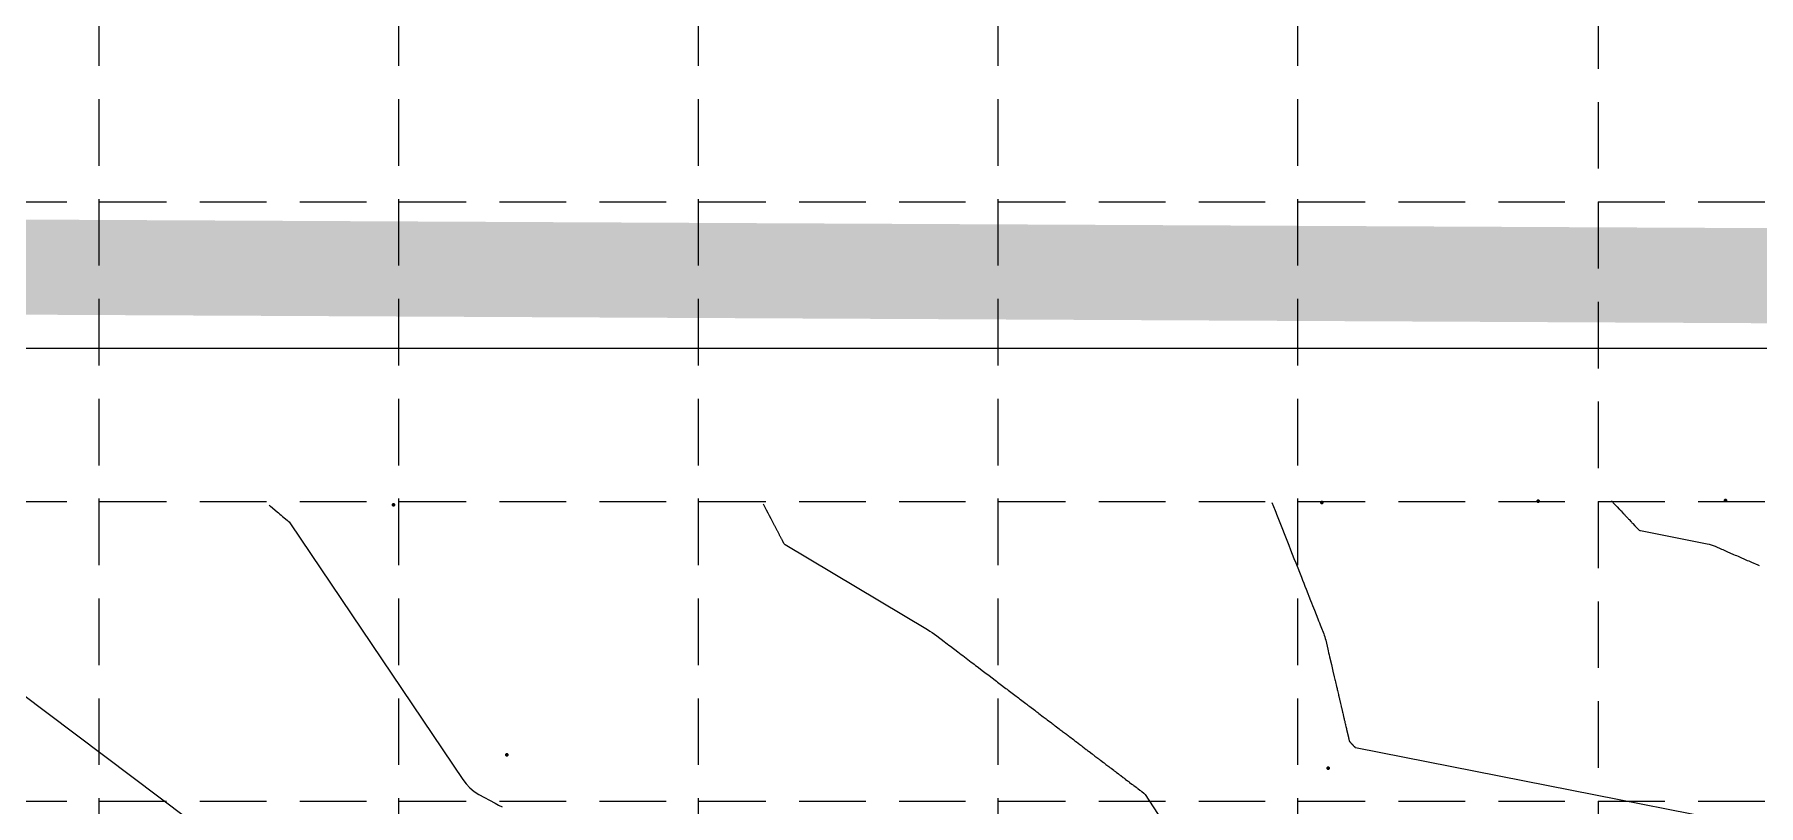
# Model space of a CAD drawing. Header units: feet. Extents: x 2331696 to 2332706, y 6924295 to 6924927.
# Drawn here: x 2331835.3 to 2331925.9, y 6924783.9 to 6924824.5 of the extents above; entities that cross this region are included whole.
import ezdxf

# ---------------------------------------------------------------- set-up
doc = ezdxf.new("R2010")
doc.units = ezdxf.units.FT
doc.header["$MEASUREMENT"] = 0
doc.linetypes.add('DASHED', pattern=[0.75, 0.5, -0.25])
doc.linetypes.add('HIDDEN', pattern=[0.375, 0.25, -0.125])
for name, color, linetype in [('BNDY', 7, 'Continuous'), ('EC', 35, 'Continuous'), ('EX-SPOT-ELEV', 7, 'Continuous'), ('GRID', 254, 'HIDDEN'), ('Level 58', 7, 'Continuous'), ('TXT-FRZ', 4, 'Continuous')]:
    doc.layers.add(name, color=color, linetype=linetype)

# ---------------------------------------------------------------- blocks, each defined once
blk = doc.blocks.new('SURFPT_258')
at = {"layer": 'Level 58', "color": 51, "linetype": 'Continuous', "lineweight": 53}
blk.add_point((0, 0), dxfattribs=at)
blk = doc.blocks.new('SURFPT_259')
at = {"layer": 'Level 58', "color": 51, "linetype": 'Continuous', "lineweight": 53}
blk.add_point((0, 0), dxfattribs=at)
blk = doc.blocks.new('SURFPT_746')
at = {"layer": 'Level 58', "color": 51, "linetype": 'Continuous', "lineweight": 53}
blk.add_point((0, 0), dxfattribs=at)
blk = doc.blocks.new('SURFPT_747')
at = {"layer": 'Level 58', "color": 51, "linetype": 'Continuous', "lineweight": 53}
blk.add_point((0, 0), dxfattribs=at)
blk = doc.blocks.new('SURFPT_752')
at = {"layer": 'Level 58', "color": 51, "linetype": 'Continuous', "lineweight": 53}
blk.add_point((0, 0), dxfattribs=at)
blk = doc.blocks.new('SURFPT_753')
at = {"layer": 'Level 58', "color": 51, "linetype": 'Continuous', "lineweight": 53}
blk.add_point((0, 0), dxfattribs=at)
blk = doc.blocks.new('SURFPT_647')
at = {"layer": 'Level 58', "color": 51, "linetype": 'Continuous', "lineweight": 53}
blk.add_point((0, 0), dxfattribs=at)
blk = doc.blocks.new('SURFPT_648')
at = {"layer": 'Level 58', "color": 51, "linetype": 'Continuous', "lineweight": 53}
blk.add_point((0, 0), dxfattribs=at)

msp = doc.modelspace()

# ---------------------------------------------------------------- linework, layer by layer
at = {"layer": 'BNDY', "linetype": 'Continuous', "lineweight": 0}
msp.add_lwpolyline([(2332407.681, 6924806.487), (2332041.18, 6924807.948), (2331770.228, 6924807.948), (2331758.557, 6924760.997), (2331747.073, 6924740.516), (2331779.692, 6924716.106), (2331821.81, 6924719.35), (2331922.003, 6924717.654), (2331921.934, 6924691.763), (2331923.208, 6924656.959), (2331965.925, 6924658.843), (2331963.632, 6924721.698), (2332002.581, 6924722.535), (2332003.901, 6924704.099), (2332100.536, 6924705.982), (2332103.049, 6924720.008), (2332172.135, 6924721.191), (2332172.838, 6924658.214), (2332216.086, 6924649.985), (2332218.475, 6924510.309)], dxfattribs=at)
at = {"layer": 'EC', "flags": 128}
for points, elevation in [([(2331847.592, 6924799.71), (2331847.628, 6924799.679), (2331847.636, 6924799.673), (2331847.644, 6924799.666), (2331847.651, 6924799.66), (2331847.659, 6924799.653), (2331848.006, 6924799.364), (2331848.08, 6924799.303), (2331848.154, 6924799.242), (2331848.228, 6924799.18), (2331848.302, 6924799.119), (2331848.543, 6924798.918), (2331848.593, 6924798.873), (2331848.639, 6924798.826), (2331848.682, 6924798.775), (2331848.721, 6924798.72), (2331857.77, 6924785.286), (2331857.947, 6924785.053), (2331858.148, 6924784.845), (2331858.372, 6924784.663), (2331858.62, 6924784.506), (2331859.466, 6924784.036), (2331859.649, 6924783.937), (2331859.833, 6924783.843)], 694), ([(2331873.552, 6924799.774), (2331873.641, 6924799.605), (2331873.66, 6924799.569), (2331873.679, 6924799.532), (2331873.698, 6924799.496), (2331873.717, 6924799.46), (2331873.802, 6924799.298), (2331873.82, 6924799.264), (2331873.839, 6924799.229), (2331873.857, 6924799.194), (2331873.875, 6924799.16), (2331873.956, 6924799.006), (2331873.973, 6924798.973), (2331873.99, 6924798.94), (2331874.008, 6924798.907), (2331874.025, 6924798.874), (2331874.102, 6924798.726), (2331874.119, 6924798.695), (2331874.135, 6924798.663), (2331874.152, 6924798.632), (2331874.169, 6924798.6), (2331874.242, 6924798.46), (2331874.258, 6924798.429), (2331874.274, 6924798.399), (2331874.29, 6924798.369), (2331874.306, 6924798.339), (2331874.376, 6924798.204), (2331874.392, 6924798.175), (2331874.407, 6924798.146), (2331874.422, 6924798.117), (2331874.437, 6924798.089), (2331874.505, 6924797.96), (2331874.519, 6924797.932), (2331874.534, 6924797.904), (2331874.548, 6924797.877), (2331874.563, 6924797.849), (2331874.628, 6924797.725), (2331874.643, 6924797.7), (2331874.662, 6924797.678), (2331874.683, 6924797.658), (2331874.707, 6924797.641), (2331882.197, 6924793.166), (2331882.322, 6924793.088), (2331882.446, 6924793.007), (2331882.567, 6924792.923), (2331882.686, 6924792.835), (2331883.071, 6924792.543), (2331883.153, 6924792.48), (2331883.236, 6924792.418), (2331883.318, 6924792.355), (2331883.4, 6924792.292), (2331883.796, 6924791.992), (2331883.881, 6924791.927), (2331883.966, 6924791.863), (2331884.051, 6924791.798), (2331884.136, 6924791.734), (2331884.494, 6924791.461), (2331884.571, 6924791.403), (2331884.648, 6924791.345), (2331884.725, 6924791.286), (2331884.801, 6924791.228), (2331885.14, 6924790.971), (2331885.213, 6924790.916), (2331885.285, 6924790.861), (2331885.358, 6924790.805), (2331885.43, 6924790.75), (2331885.747, 6924790.51), (2331885.815, 6924790.458), (2331885.883, 6924790.407), (2331885.95, 6924790.355), (2331886.018, 6924790.304), (2331886.316, 6924790.078), (2331886.38, 6924790.029), (2331886.443, 6924789.981), (2331886.507, 6924789.932), (2331886.571, 6924789.884), (2331886.851, 6924789.671), (2331886.911, 6924789.625), (2331886.971, 6924789.58), (2331887.031, 6924789.534), (2331887.091, 6924789.488), (2331887.355, 6924789.288), (2331887.412, 6924789.245), (2331887.469, 6924789.202), (2331887.525, 6924789.159), (2331887.582, 6924789.116), (2331887.831, 6924788.926), (2331887.885, 6924788.886), (2331887.938, 6924788.845), (2331887.992, 6924788.804), (2331888.045, 6924788.764), (2331888.281, 6924788.584), (2331888.332, 6924788.546), (2331888.383, 6924788.507), (2331888.433, 6924788.469), (2331888.484, 6924788.431), (2331888.707, 6924788.261), (2331888.755, 6924788.224), (2331888.803, 6924788.188), (2331888.851, 6924788.151), (2331888.899, 6924788.115), (2331889.111, 6924787.954), (2331889.157, 6924787.919), (2331889.202, 6924787.885), (2331889.248, 6924787.85), (2331889.293, 6924787.816), (2331889.495, 6924787.662), (2331889.538, 6924787.63), (2331889.581, 6924787.597), (2331889.625, 6924787.564), (2331889.668, 6924787.531), (2331889.86, 6924787.385), (2331889.901, 6924787.354), (2331889.942, 6924787.323), (2331889.983, 6924787.292), (2331890.024, 6924787.26), (2331890.207, 6924787.122), (2331890.246, 6924787.092), (2331890.285, 6924787.062), (2331890.324, 6924787.032), (2331890.363, 6924787.003), (2331890.537, 6924786.87), (2331890.575, 6924786.842), (2331890.612, 6924786.814), (2331890.649, 6924786.785), (2331890.687, 6924786.757), (2331890.853, 6924786.631), (2331890.889, 6924786.603), (2331890.924, 6924786.576), (2331890.96, 6924786.549), (2331890.996, 6924786.522), (2331891.155, 6924786.402), (2331891.189, 6924786.376), (2331891.223, 6924786.35), (2331891.257, 6924786.324), (2331891.291, 6924786.298), (2331891.443, 6924786.183), (2331891.475, 6924786.158), (2331891.508, 6924786.133), (2331891.541, 6924786.108), (2331891.573, 6924786.084), (2331891.719, 6924785.973), (2331891.75, 6924785.949), (2331891.781, 6924785.926), (2331891.812, 6924785.902), (2331891.843, 6924785.878), (2331891.983, 6924785.772), (2331892.013, 6924785.749), (2331892.043, 6924785.727), (2331892.073, 6924785.704), (2331892.103, 6924785.681), (2331892.236, 6924785.58), (2331892.265, 6924785.558), (2331892.294, 6924785.536), (2331892.322, 6924785.514), (2331892.351, 6924785.493), (2331892.48, 6924785.395), (2331892.507, 6924785.374), (2331892.535, 6924785.353), (2331892.562, 6924785.332), (2331892.59, 6924785.311), (2331892.713, 6924785.217), (2331892.74, 6924785.197), (2331892.766, 6924785.177), (2331892.792, 6924785.157), (2331892.819, 6924785.137), (2331892.938, 6924785.047), (2331892.963, 6924785.028), (2331892.989, 6924785.008), (2331893.014, 6924784.989), (2331893.039, 6924784.97), (2331893.154, 6924784.883), (2331893.178, 6924784.864), (2331893.203, 6924784.846), (2331893.227, 6924784.827), (2331893.252, 6924784.808), (2331893.362, 6924784.725), (2331893.385, 6924784.707), (2331893.409, 6924784.689), (2331893.432, 6924784.671), (2331893.456, 6924784.653), (2331893.562, 6924784.573), (2331893.584, 6924784.555), (2331893.604, 6924784.535), (2331893.622, 6924784.513), (2331893.638, 6924784.49), (2331896.108, 6924780.696)], 695), ([(2331900.301, 6924799.846), (2331900.467, 6924799.425), (2331900.502, 6924799.334), (2331900.538, 6924799.244), (2331900.573, 6924799.154), (2331900.609, 6924799.064), (2331901.187, 6924797.599), (2331901.277, 6924797.369), (2331901.368, 6924797.139), (2331901.458, 6924796.909), (2331901.549, 6924796.679), (2331901.845, 6924795.929), (2331901.908, 6924795.768), (2331901.972, 6924795.607), (2331902.035, 6924795.446), (2331902.099, 6924795.285), (2331902.331, 6924794.695), (2331902.381, 6924794.568), (2331902.431, 6924794.442), (2331902.481, 6924794.315), (2331902.531, 6924794.189), (2331902.714, 6924793.725), (2331902.753, 6924793.626), (2331902.792, 6924793.526), (2331902.831, 6924793.427), (2331902.871, 6924793.327), (2331903.02, 6924792.949), (2331903.05, 6924792.868), (2331903.077, 6924792.785), (2331903.102, 6924792.702), (2331903.123, 6924792.618), (2331903.233, 6924792.147), (2331903.257, 6924792.046), (2331903.28, 6924791.945), (2331903.304, 6924791.844), (2331903.328, 6924791.743), (2331903.424, 6924791.332), (2331903.444, 6924791.244), (2331903.465, 6924791.156), (2331903.485, 6924791.068), (2331903.506, 6924790.98), (2331903.576, 6924790.678), (2331903.592, 6924790.613), (2331903.607, 6924790.549), (2331903.622, 6924790.484), (2331903.637, 6924790.419), (2331903.695, 6924790.173), (2331903.707, 6924790.12), (2331903.719, 6924790.067), (2331903.732, 6924790.014), (2331903.744, 6924789.961), (2331903.791, 6924789.761), (2331903.801, 6924789.718), (2331903.811, 6924789.675), (2331903.821, 6924789.632), (2331903.831, 6924789.59), (2331903.87, 6924789.422), (2331903.878, 6924789.387), (2331903.887, 6924789.351), (2331903.895, 6924789.315), (2331903.903, 6924789.279), (2331903.937, 6924789.138), (2331903.944, 6924789.108), (2331903.951, 6924789.077), (2331903.958, 6924789.047), (2331903.965, 6924789.017), (2331903.993, 6924788.896), (2331903.999, 6924788.87), (2331904.005, 6924788.844), (2331904.011, 6924788.818), (2331904.017, 6924788.792), (2331904.042, 6924788.687), (2331904.047, 6924788.665), (2331904.052, 6924788.642), (2331904.058, 6924788.62), (2331904.063, 6924788.597), (2331904.084, 6924788.506), (2331904.089, 6924788.486), (2331904.093, 6924788.466), (2331904.098, 6924788.447), (2331904.103, 6924788.427), (2331904.122, 6924788.346), (2331904.126, 6924788.329), (2331904.13, 6924788.311), (2331904.134, 6924788.294), (2331904.138, 6924788.277), (2331904.155, 6924788.205), (2331904.158, 6924788.189), (2331904.162, 6924788.174), (2331904.165, 6924788.159), (2331904.169, 6924788.143), (2331904.184, 6924788.079), (2331904.187, 6924788.065), (2331904.19, 6924788.051), (2331904.194, 6924788.038), (2331904.197, 6924788.024), (2331904.21, 6924787.966), (2331904.213, 6924787.954), (2331904.216, 6924787.941), (2331904.219, 6924787.929), (2331904.222, 6924787.916), (2331904.234, 6924787.864), (2331904.237, 6924787.853), (2331904.239, 6924787.842), (2331904.242, 6924787.831), (2331904.245, 6924787.819), (2331904.256, 6924787.772), (2331904.258, 6924787.762), (2331904.261, 6924787.751), (2331904.263, 6924787.741), (2331904.265, 6924787.731), (2331904.275, 6924787.688), (2331904.278, 6924787.678), (2331904.28, 6924787.669), (2331904.282, 6924787.66), (2331904.284, 6924787.65), (2331904.293, 6924787.611), (2331904.295, 6924787.602), (2331904.297, 6924787.594), (2331904.299, 6924787.585), (2331904.301, 6924787.577), (2331904.31, 6924787.54), (2331904.312, 6924787.532), (2331904.314, 6924787.524), (2331904.315, 6924787.516), (2331904.317, 6924787.509), (2331904.325, 6924787.475), (2331904.327, 6924787.468), (2331904.329, 6924787.46), (2331904.33, 6924787.453), (2331904.332, 6924787.446), (2331904.339, 6924787.415), (2331904.341, 6924787.408), (2331904.342, 6924787.401), (2331904.344, 6924787.395), (2331904.346, 6924787.388), (2331904.352, 6924787.359), (2331904.354, 6924787.353), (2331904.355, 6924787.346), (2331904.357, 6924787.34), (2331904.358, 6924787.334), (2331904.365, 6924787.304), (2331904.366, 6924787.3), (2331904.368, 6924787.296), (2331904.37, 6924787.292), (2331904.373, 6924787.289), (2331904.382, 6924787.279), (2331904.384, 6924787.277), (2331904.386, 6924787.275), (2331904.388, 6924787.273), (2331904.39, 6924787.271), (2331904.406, 6924787.254), (2331904.409, 6924787.251), (2331904.412, 6924787.247), (2331904.416, 6924787.244), (2331904.419, 6924787.24), (2331904.432, 6924787.226), (2331904.435, 6924787.223), (2331904.437, 6924787.22), (2331904.44, 6924787.217), (2331904.443, 6924787.215), (2331904.456, 6924787.201), (2331904.459, 6924787.198), (2331904.461, 6924787.195), (2331904.464, 6924787.192), (2331904.467, 6924787.189), (2331904.479, 6924787.176), (2331904.482, 6924787.173), (2331904.485, 6924787.17), (2331904.487, 6924787.167), (2331904.49, 6924787.164), (2331904.502, 6924787.152), (2331904.504, 6924787.149), (2331904.507, 6924787.146), (2331904.51, 6924787.143), (2331904.512, 6924787.141), (2331904.524, 6924787.128), (2331904.526, 6924787.126), (2331904.529, 6924787.123), (2331904.531, 6924787.12), (2331904.533, 6924787.118), (2331904.545, 6924787.106), (2331904.547, 6924787.103), (2331904.549, 6924787.101), (2331904.552, 6924787.098), (2331904.554, 6924787.096), (2331904.565, 6924787.084), (2331904.567, 6924787.082), (2331904.569, 6924787.079), (2331904.572, 6924787.077), (2331904.574, 6924787.075), (2331904.584, 6924787.064), (2331904.586, 6924787.061), (2331904.589, 6924787.059), (2331904.591, 6924787.056), (2331904.593, 6924787.054), (2331904.603, 6924787.043), (2331904.605, 6924787.041), (2331904.607, 6924787.039), (2331904.61, 6924787.037), (2331904.612, 6924787.034), (2331904.621, 6924787.024), (2331904.623, 6924787.022), (2331904.625, 6924787.02), (2331904.628, 6924787.017), (2331904.63, 6924787.015), (2331904.639, 6924787.005), (2331904.641, 6924787.003), (2331904.643, 6924787.001), (2331904.645, 6924786.999), (2331904.647, 6924786.997), (2331904.656, 6924786.987), (2331904.658, 6924786.985), (2331904.66, 6924786.983), (2331904.662, 6924786.981), (2331904.664, 6924786.979), (2331904.672, 6924786.969), (2331904.674, 6924786.968), (2331904.677, 6924786.966), (2331904.679, 6924786.965), (2331904.682, 6924786.964), (2331936.135, 6924780.772)], 696), ([(2331918.15, 6924799.933), (2331918.311, 6924799.76), (2331918.344, 6924799.725), (2331918.378, 6924799.689), (2331918.411, 6924799.654), (2331918.444, 6924799.618), (2331918.553, 6924799.502), (2331918.576, 6924799.477), (2331918.599, 6924799.453), (2331918.623, 6924799.428), (2331918.646, 6924799.403), (2331918.763, 6924799.278), (2331918.788, 6924799.251), (2331918.813, 6924799.224), (2331918.839, 6924799.197), (2331918.864, 6924799.17), (2331918.974, 6924799.053), (2331918.997, 6924799.028), (2331919.021, 6924799.003), (2331919.044, 6924798.978), (2331919.068, 6924798.953), (2331919.175, 6924798.838), (2331919.198, 6924798.813), (2331919.221, 6924798.789), (2331919.244, 6924798.764), (2331919.267, 6924798.74), (2331919.37, 6924798.629), (2331919.392, 6924798.606), (2331919.415, 6924798.582), (2331919.437, 6924798.558), (2331919.459, 6924798.535), (2331919.559, 6924798.428), (2331919.582, 6924798.407), (2331919.607, 6924798.39), (2331919.634, 6924798.378), (2331919.664, 6924798.369), (2331923.177, 6924797.678), (2331923.284, 6924797.654), (2331923.389, 6924797.624), (2331923.493, 6924797.588), (2331923.594, 6924797.547), (2331923.923, 6924797.403), (2331923.994, 6924797.372), (2331924.064, 6924797.341), (2331924.135, 6924797.31), (2331924.205, 6924797.279), (2331924.565, 6924797.122), (2331924.642, 6924797.088), (2331924.718, 6924797.055), (2331924.795, 6924797.021), (2331924.872, 6924796.987), (2331925.211, 6924796.839), (2331925.283, 6924796.807), (2331925.356, 6924796.775), (2331925.428, 6924796.744), (2331925.501, 6924796.712), (2331925.834, 6924796.566), (2331925.906, 6924796.534)], 697), ([(2331827.173, 6924795.388), (2331844.772, 6924782.131)], 693)]:
    msp.add_lwpolyline(points, dxfattribs=dict(at, elevation=elevation))
at = {"layer": 'GRID', "color": 252, "linetype": 'HIDDEN', "lineweight": 0, "ltscale": 14}
for p, q in [((2331838.648, 6924910.302), (2331838.648, 6924358.833)), ((2331854.398, 6924910.302), (2331854.398, 6924358.833)), ((2331870.148, 6924910.302), (2331870.148, 6924358.833)), ((2331885.898, 6924910.302), (2331885.898, 6924358.833)), ((2331901.648, 6924910.302), (2331901.648, 6924358.833)), ((2331917.451, 6924910.153), (2331917.451, 6924358.833)), ((2331712.701, 6924815.653), (2332689.201, 6924815.653)), ((2331712.701, 6924799.903), (2332689.201, 6924799.903)), ((2331712.701, 6924784.153), (2332689.201, 6924784.153))]:
    msp.add_line(p, q, dxfattribs=at)
at = {"layer": 'TXT-FRZ', "color": 1, "linetype": 'DASHED', "ltscale": 40, "const_width": 5}
msp.add_lwpolyline([(2332229.328, 6924810.282), (2331750.154, 6924812.641), (2331748.096, 6924712.325), (2331774.461, 6924699.665), (2331775.095, 6924714.144), (2331916.664, 6924712.864), (2331918.623, 6924651.496), (2331970.168, 6924651.746), (2331970.168, 6924711.374), (2331998.68, 6924711.374), (2332000.435, 6924655.253), (2332107.465, 6924658.322), (2332112.29, 6924681.56), (2332133.784, 6924684.191), (2332133.784, 6924706.551), (2332165.805, 6924706.99), (2332167.121, 6924656.13), (2332211.424, 6924644.731), (2332209.972, 6924510.548), (2332369.267, 6924511.786)], dxfattribs=at)

# ---------------------------------------------------------------- block references
at = {"layer": 'EX-SPOT-ELEV'}
for name, p in [('SURFPT_747', (2331854.136, 6924799.722, 694.274)), ('SURFPT_746', (2331902.914, 6924799.853, 696.098)), ('SURFPT_648', (2331914.297, 6924799.921, 696.849)), ('SURFPT_647', (2331924.141, 6924799.95, 697.235)), ('SURFPT_752', (2331860.086, 6924786.585, 694.239)), ('SURFPT_753', (2331903.249, 6924785.874, 695.904))]:
    msp.add_blockref(name, p, dxfattribs=at)
at = {"layer": 'EX-SPOT-ELEV', "rotation": 0.6484833333000002}
for name, p in [('SURFPT_259', (2331914.297, 6924799.921, 696.849)), ('SURFPT_258', (2331924.141, 6924799.95, 697.235))]:
    msp.add_blockref(name, p, dxfattribs=at)

doc.saveas('drawing.dxf')
